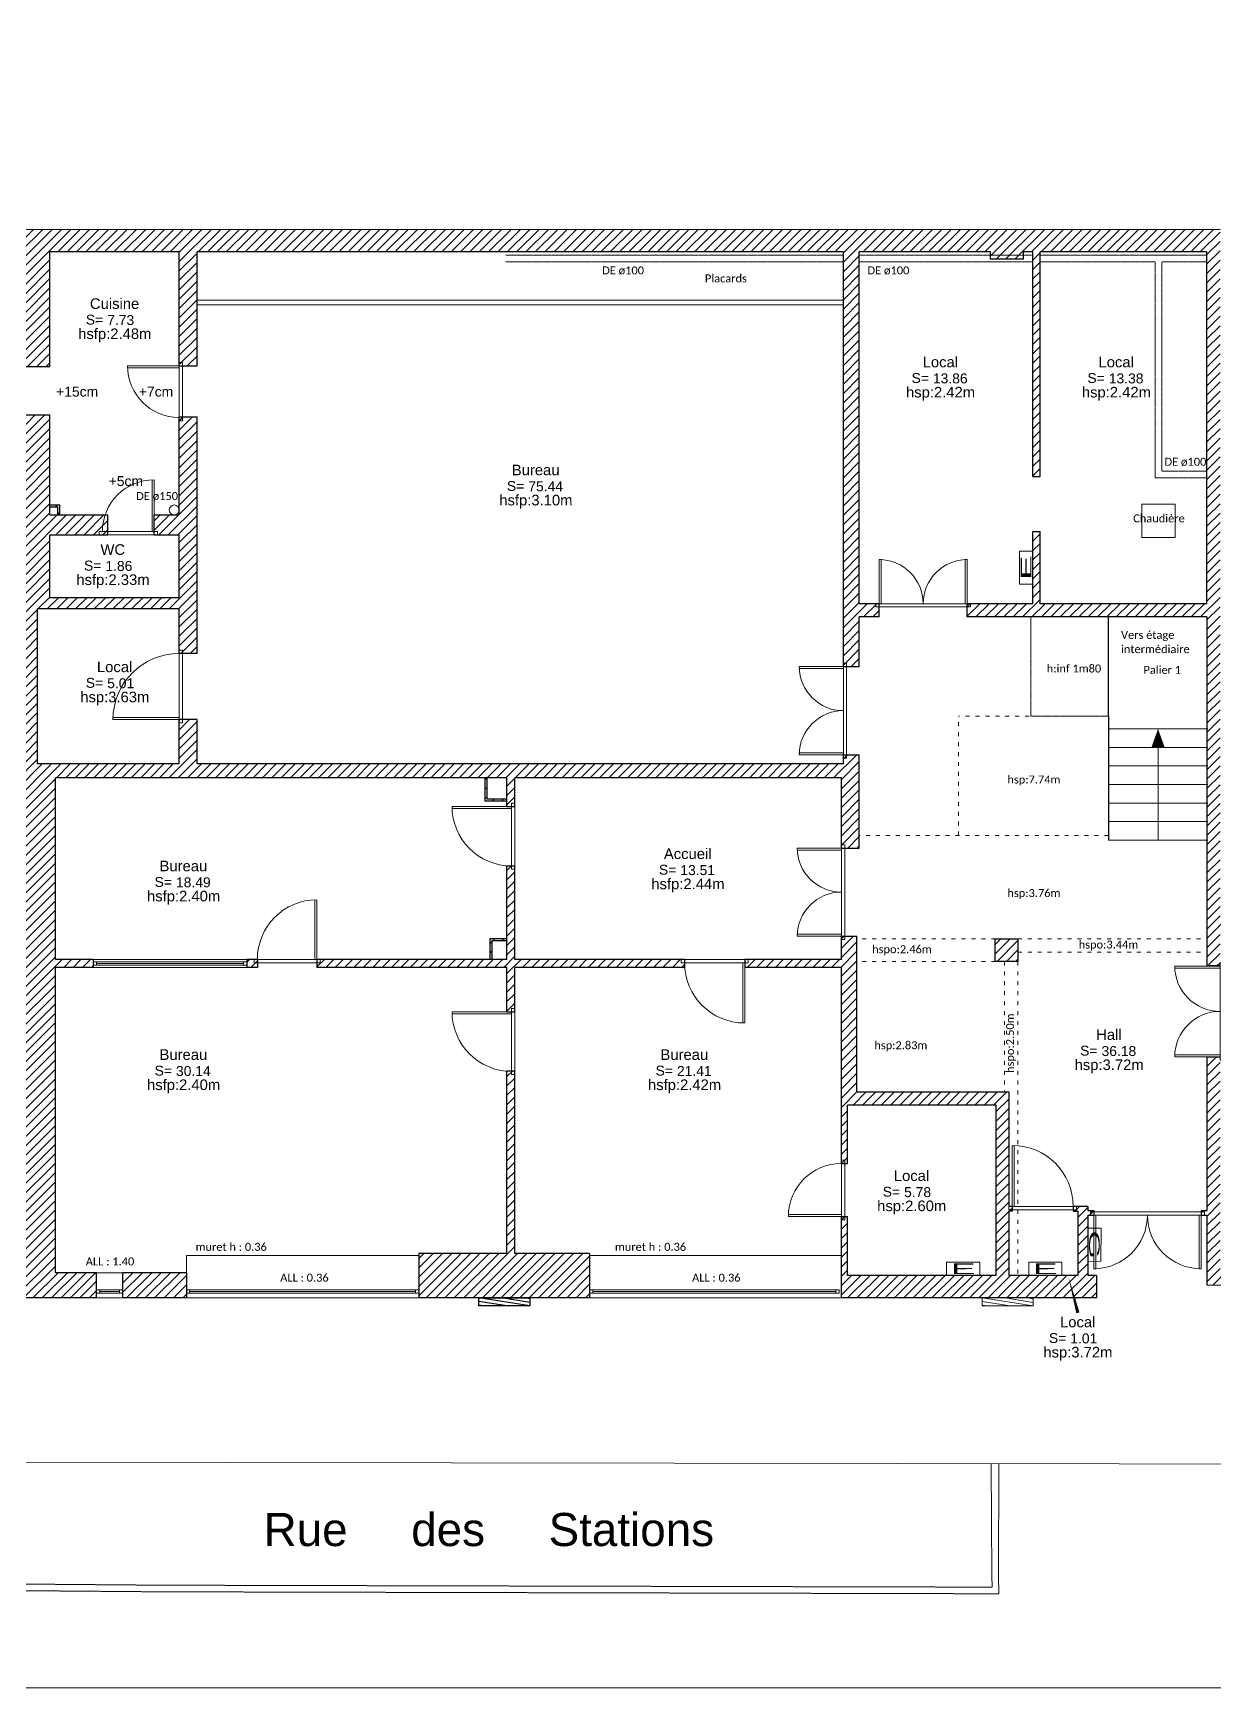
# Model space of a CAD drawing. Header units: millimetres. Extents: x -14819 to 43195, y -10328 to 20814.
# Drawn here: x 1458 to 3241, y 6 to 2504 of the extents above; entities that cross this region are included whole.
import ezdxf
from ezdxf.enums import TextEntityAlignment as Align

# ---------------------------------------------------------------- set-up
doc = ezdxf.new("R2010")
doc.units = ezdxf.units.MM
for name, pattern in [('ACAD_ISO03W100', [30, 12, -18]), ('Chemin', [0.5, 0.3, -0.2]), ('Cotation', [0.2, 0.1, -0.1]), ('Feeder', [3, 1, -0.5, 1, -0.5])]:
    doc.linetypes.add(name, pattern=pattern)
doc.layers.add('10 - Hachures', color=7, linetype='Continuous', lineweight=18, true_color=0x646464)
for name, color, linetype, lineweight in [('_cadre100', 7, 'Continuous', 15), ('_Texte', 7, 'Continuous', 15), ('BO_bordure', 7, 'Continuous', 13), ('Escalier', 8, 'Continuous', 18), ('Etiq_Affectation', 7, 'Continuous', 0), ('Etiq_Num_appart', 7, 'Continuous', 0), ('Etiq_Surface', 7, 'Continuous', 0), ('Etiq_Typologie', 7, 'Continuous', 0), ('Etiquette', 7, 'Continuous', 13), ('hauteur inf1.8m', 11, 'Continuous', 0), ('MA_assainissement', 30, 'Continuous', 13), ('ME_electricite', 1, 'Continuous', 13), ('Menuiserie', 250, 'Continuous', 9), ('Menuiserie_cps', 7, 'Continuous', 15), ('MG_gaz', 40, 'Continuous', 13), ('MR_topo', 7, 'Continuous', 5), ('MSH_signalisation-horizontale', 7, 'Continuous', 9), ('Mur_coupe', 7, 'Continuous', 25), ('Mur_projeté', 8, 'ACAD_ISO03W100', 18), ('Mur_vu', 8, 'Continuous', 18), ('MV_voirie', 7, 'Continuous', 13)]:
    doc.layers.add(name, color=color, linetype=linetype, lineweight=lineweight)
for name, color, linetype, lineweight, plot in [('_mur_fantome', 2, 'Continuous', 0, False), ('Etiq_Adresse', 7, 'Continuous', 0, False), ('Etiq_Mesure_ou_non', 7, 'Continuous', 0, False), ('Menuiserie_seuil', 8, 'Continuous', 9, False)]:
    doc.layers.add(name, color=color, linetype=linetype, lineweight=lineweight, plot=plot)
doc.styles.add('Arial 1.0', font='arial.ttf', dxfattribs={"width": 0.99, "height": 0.2})
doc.styles.add('Legend', font='calibri.ttf')
doc.styles.add('NUV', font='arial.ttf')
doc.styles.get("Standard").update_dxf_attribs({"font": 'arial.ttf'})
doc.styles.add('Stylbloc-bdu', font='sanss___.ttf')
pattern_1 = [(45, (-30368.971, -7925.721), (-7.0710678, 7.0710678), [])]

# ---------------------------------------------------------------- blocks, each defined once
blk = doc.blocks.new('Hv8')
for p, q in [((-0.5, 0.398), (-0.398, 0.5)), ((-0.5, -0.051), (0.051, 0.5)), ((-0.5, -0.5), (0.5, 0.5)), ((-0.051, -0.5), (0.5, 0.051)), ((0.398, -0.5), (0.5, -0.398))]:
    blk.add_line(p, q)
blk.add_lwpolyline([(-0.5, -0.5), (0.5, -0.5), (0.5, 0.5), (-0.5, 0.5)], close=True)
blk = doc.blocks.new('Hg4')
blk.add_lwpolyline([(-0.5, -0.5), (0.5, -0.5), (0.5, 0.5), (-0.5, 0.5)], close=True)
at = {"style": 'Stylbloc-bdu'}
blk.add_text('G', height=0.8, dxfattribs=at).set_placement((0, 0), align=Align.MIDDLE_CENTER)
blk = doc.blocks.new('He4')
blk.add_lwpolyline([(-0.5, -0.5), (0.5, -0.5), (0.5, 0.5), (-0.5, 0.5)], close=True)
at = {"style": 'Stylbloc-bdu'}
blk.add_text('E', height=0.8, dxfattribs=at).set_placement((0, 0), align=Align.MIDDLE_CENTER)
blk = doc.blocks.new('Porte_Double_162')
at = {"layer": 'Menuiserie_cps', "color": 1, "lineweight": 9}
for points in [[(0, 0), (0, 0.81), (0.03, 0.81), (0.03, 0)], [(1.62, 0), (1.62, 0.81), (1.59, 0.81), (1.59, 0)]]:
    blk.add_lwpolyline(points, close=True, dxfattribs=at)
at = {"layer": 'Menuiserie_cps', "lineweight": 9}
for centre, start, end in [((0, 0), 0, 90), ((1.62, 0), 90, 180)]:
    blk.add_arc(centre, 0.81, start, end, dxfattribs=at)
at = {"layer": 'Menuiserie_seuil'}
blk.add_lwpolyline([(-0.05, 0), (1.67, 0), (1.67, -0.05), (-0.05, -0.05)], close=True, dxfattribs=at)
blk = doc.blocks.new('Porte_Double_137')
at = {"layer": 'Menuiserie_cps', "color": 1, "lineweight": 9}
for points in [[(0, 0), (0, 0.685), (0.03, 0.685), (0.03, 0)], [(1.37, 0), (1.37, 0.685), (1.34, 0.685), (1.34, 0)]]:
    blk.add_lwpolyline(points, close=True, dxfattribs=at)
at = {"layer": 'Menuiserie_cps', "lineweight": 9}
for centre, start, end in [((0, 0), 0, 90), ((1.37, 0), 90, 180)]:
    blk.add_arc(centre, 0.685, start, end, dxfattribs=at)
at = {"layer": 'Menuiserie_seuil'}
blk.add_lwpolyline([(-0.05, 0), (1.42, 0), (1.42, -0.05), (-0.05, -0.05)], close=True, dxfattribs=at)
blk = doc.blocks.new('Fenetre_351')
blk.add_lwpolyline([(0.05, 0.05), (0.05, 0), (0, 0), (0, 0.05), (3.51, 0.05), (3.51, 0), (3.46, 0), (3.46, 0.05), (3.46, 0.025), (0.05, 0.025), (0.05, 0), (3.46, 0)])
blk = doc.blocks.new('Fenetre_377')
blk.add_lwpolyline([(0.05, 0.05), (0.05, 0), (0, 0), (0, 0.05), (3.77, 0.05), (3.77, 0), (3.72, 0), (3.72, 0.05), (3.72, 0.025), (0.05, 0.025), (0.05, 0), (3.72, 0)])
blk = doc.blocks.new('Porte_Simple_Droite_80')
at = {"layer": 'Menuiserie_cps', "color": 1, "lineweight": 9}
for points in [[(0, 0), (0, 0.8)], [(0.03, 0.8), (0.03, 0), (0, 0)]]:
    blk.add_lwpolyline(points, dxfattribs=at)
at = {"layer": 'Menuiserie_cps', "lineweight": 9}
blk.add_arc((0, 0), 0.8, 0, 90, dxfattribs=at)
at = {"layer": 'Menuiserie_seuil'}
blk.add_lwpolyline([(-0.05, 0), (0.85, 0), (0.85, -0.05), (-0.05, -0.05)], close=True, dxfattribs=at)
blk = doc.blocks.new('Porte_Simple_Droite_92')
at = {"layer": 'Menuiserie_cps', "color": 1, "lineweight": 9}
for points in [[(0, 0), (0, 0.92)], [(0.03, 0.92), (0.03, 0), (0, 0)]]:
    blk.add_lwpolyline(points, dxfattribs=at)
at = {"layer": 'Menuiserie_cps', "lineweight": 9}
blk.add_arc((0, 0), 0.92, 0, 90, dxfattribs=at)
at = {"layer": 'Menuiserie_seuil'}
blk.add_lwpolyline([(-0.05, 0), (0.97, 0), (0.97, -0.05), (-0.05, -0.05)], close=True, dxfattribs=at)
blk = doc.blocks.new('Fenetre_232')
blk.add_lwpolyline([(0.05, 0.05), (0.05, 0), (0, 0), (0, 0.05), (2.32, 0.05), (2.32, 0), (2.27, 0), (2.27, 0.05), (2.27, 0.025), (0.05, 0.025), (0.05, 0), (2.27, 0)])
blk = doc.blocks.new('Porte_Simple_Droite_90')
at = {"layer": 'Menuiserie_cps', "color": 1, "lineweight": 9}
for points in [[(0, 0), (0, 0.9)], [(0.03, 0.9), (0.03, 0), (0, 0)]]:
    blk.add_lwpolyline(points, dxfattribs=at)
at = {"layer": 'Menuiserie_cps', "lineweight": 9}
blk.add_arc((0, 0), 0.9, 0, 90, dxfattribs=at)
at = {"layer": 'Menuiserie_seuil'}
blk.add_lwpolyline([(-0.05, 0), (0.95, 0), (0.95, -0.05), (-0.05, -0.05)], close=True, dxfattribs=at)
blk = doc.blocks.new('Porte_Simple_Droite_91')
at = {"layer": 'Menuiserie_cps', "color": 1, "lineweight": 9}
for points in [[(0, 0), (0, 0.91)], [(0.03, 0.91), (0.03, 0), (0, 0)]]:
    blk.add_lwpolyline(points, dxfattribs=at)
at = {"layer": 'Menuiserie_cps', "lineweight": 9}
blk.add_arc((0, 0), 0.91, 0, 90, dxfattribs=at)
at = {"layer": 'Menuiserie_seuil'}
blk.add_lwpolyline([(-0.05, 0), (0.96, 0), (0.96, -0.05), (-0.05, -0.05)], close=True, dxfattribs=at)
blk = doc.blocks.new('Fenetre_40')
blk.add_lwpolyline([(0.05, 0.05), (0.05, 0), (0, 0), (0, 0.05), (0.4, 0.05), (0.4, 0), (0.35, 0), (0.35, 0.05), (0.35, 0.025), (0.05, 0.025), (0.05, 0), (0.35, 0)])
blk = doc.blocks.new('Etiquette_Copro')
at = {"layer": 'Etiq_Adresse'}
blk.add_attdef('ADRESSE', text='', height=0.16, rotation=0.0292, dxfattribs=at).set_placement((0.047, -0.725), align=Align.CENTER)
at = {"layer": 'Etiq_Affectation'}
blk.add_attdef('AFFECTATION', text='', height=0.16, rotation=0.0292, dxfattribs=at).set_placement((0.044, -0.07), align=Align.CENTER)
at = {"layer": 'Etiq_Mesure_ou_non'}
blk.add_attdef('MESURE', text='', height=0.16, rotation=0.0292, dxfattribs=at).set_placement((0.043, 0.616), align=Align.CENTER)
at = {"layer": 'Etiq_Num_appart'}
blk.add_attdef('NUMERO_APPARTEMENT', text='', height=0.16, rotation=0.0292, dxfattribs=at).set_placement((0.047, -0.525), align=Align.CENTER)
at = {"layer": 'Etiq_Surface'}
blk.add_text('S=', height=0.15, rotation=0.0292, dxfattribs=at).set_placement((-0.391, -0.307))
blk.add_attdef('SURFACE', text='', height=0.15, rotation=0.0292, dxfattribs=at).set_placement((-0.068, -0.358), align=Align.BOTTOM_LEFT)
at = {"layer": 'Etiq_Typologie'}
blk.add_attdef('TYPOLOGIE', text='', height=0.16, rotation=0.0292, dxfattribs=at).set_placement((0.047, -0.925), align=Align.CENTER)
blk = doc.blocks.new('Porte_Simple_Droite_78')
at = {"layer": 'Menuiserie_cps', "color": 1, "lineweight": 9}
for points in [[(0, 0), (0, 0.78)], [(0.03, 0.78), (0.03, 0), (0, 0)]]:
    blk.add_lwpolyline(points, dxfattribs=at)
at = {"layer": 'Menuiserie_cps', "lineweight": 9}
blk.add_arc((0, 0), 0.78, 0, 90, dxfattribs=at)
at = {"layer": 'Menuiserie_seuil'}
blk.add_lwpolyline([(-0.05, 0), (0.83, 0), (0.83, -0.05), (-0.05, -0.05)], close=True, dxfattribs=at)
blk = doc.blocks.new('Porte_Simple_Droite_100')
at = {"layer": 'Menuiserie_cps', "color": 1, "lineweight": 9}
for points in [[(0, 0), (0, 1)], [(0.03, 1), (0.03, 0), (0, 0)]]:
    blk.add_lwpolyline(points, dxfattribs=at)
at = {"layer": 'Menuiserie_cps', "lineweight": 9}
blk.add_arc((0, 0), 1, 0, 90, dxfattribs=at)
at = {"layer": 'Menuiserie_seuil'}
blk.add_lwpolyline([(-0.05, 0), (1.05, 0), (1.05, -0.05), (-0.05, -0.05)], close=True, dxfattribs=at)
blk = doc.blocks.new('Porte_Double_133')
at = {"layer": 'Menuiserie_cps', "color": 1, "lineweight": 9}
for points in [[(0, 0), (0, 0.665), (0.03, 0.665), (0.03, 0)], [(1.33, 0), (1.33, 0.665), (1.3, 0.665), (1.3, 0)]]:
    blk.add_lwpolyline(points, close=True, dxfattribs=at)
at = {"layer": 'Menuiserie_cps', "lineweight": 9}
for centre, start, end in [((0, 0), 0, 90), ((1.33, 0), 90, 180)]:
    blk.add_arc(centre, 0.665, start, end, dxfattribs=at)
at = {"layer": 'Menuiserie_seuil'}
blk.add_lwpolyline([(-0.05, 0), (1.38, 0), (1.38, -0.05), (-0.05, -0.05)], close=True, dxfattribs=at)

msp = doc.modelspace()

# ---------------------------------------------------------------- hatches: boundary and pattern name
at = {"layer": '10 - Hachures'}
h = msp.add_hatch(dxfattribs=at)
h.set_pattern_fill('_USER', color=256, scale=10, angle=45, pattern_type=0)
h.set_pattern_definition(pattern_1)
h.paths.add_polyline_path([(1483.09, 2173.52), (1678.44, 2173.52), (1678.44, 2001.52), (1705.44, 2001.52), (1705.44, 2173.52), (2681.44, 2173.52), (2681.44, 1547.52), (2705.44, 1547.52), (2705.44, 1622.52), (2735.46, 1622.52), (2735.46, 1642.52), (2705.44, 1642.52), (2705.44, 2173.52), (2903.46, 2173.52), (2903.46, 2162.52), (2953.46, 2162.52), (2953.46, 2173.52), (2967.44, 2173.52), (2967.44, 1834.52), (2978.44, 1834.52), (2978.44, 2173.52), (3230.44, 2173.52), (3230.44, 1642.52), (2978.44, 1642.52), (2978.44, 1751.52), (2967.44, 1751.52), (2967.44, 1642.52), (2868.46, 1642.52), (2868.46, 1622.52), (3230.44, 1622.52), (3230.44, 1095.63), (3250.44, 1095.58), (3250.44, 1149.58), (3556.46, 1149.58), (3556.46, 714.58), (3667.46, 714.58), (3667.46, 628.48), (3543.96, 628.48), (3543.96, 594.66), (4129.83, 595.21), (4129.83, 628.48), (3687.46, 628.48), (3687.46, 734.58), (3576.46, 734.58), (3576.46, 1169.58), (3250.44, 1169.6), (3250.44, 2173.52), (3250.44, 2207.52), (580.31, 2207.52), (574.3, 2343.59), (570.47, 2458.98), (536.46, 2458.98), (540.32, 2342.28), (556.52, 1975.52), (590.48, 1977.02), (581.81, 2173.52), (739.44, 2173.52), (739.44, 2061.52), (949.44, 2061.52), (949.44, 2009.52), (1157.44, 2009.52), (1157.44, 2019.52), (952.44, 2019.52), (952.44, 2064.52), (747.44, 2064.52), (747.44, 2173.52), (949.44, 2173.52), (949.44, 2143.52), (952.44, 2143.52), (952.44, 2173.52), (1446.09, 2173.52), (1446.09, 2019.52), (1230.44, 2019.52), (1230.44, 2009.52), (1289.44, 2009.52), (1289.44, 1920.52), (1296.44, 1920.52), (1296.44, 2009.52), (1446.09, 2009.52), (1446.09, 2000.52), (1483.09, 2000.52)])
h = msp.add_hatch(dxfattribs=at)
h.set_pattern_fill('_USER', color=256, scale=10, angle=45, pattern_type=0)
h.set_pattern_definition(pattern_1)
h.paths.add_polyline_path([(1491.44, 1379.52), (2173.44, 1379.52), (2173.44, 1336.52), (2185.44, 1336.52), (2185.44, 1379.52), (2678.44, 1379.52), (2678.44, 1273.62), (2705.44, 1273.62), (2705.44, 1414.52), (2681.44, 1414.52), (2681.44, 1400.52), (1705.44, 1400.52), (1705.44, 1467.52), (1678.44, 1467.52), (1678.44, 1400.52), (1464.44, 1400.52), (1464.44, 1634.52), (1678.44, 1634.52), (1678.44, 1567.52), (1705.44, 1567.52), (1705.44, 1924.52), (1678.44, 1924.52), (1678.44, 1776.52), (1640.44, 1776.52), (1640.44, 1746.52), (1678.44, 1746.52), (1678.44, 1651.52), (1483.09, 1651.52), (1483.09, 1746.52), (1570.44, 1746.52), (1570.44, 1776.52), (1483.09, 1776.52), (1483.09, 1927.52), (1446.09, 1927.52), (1446.09, 1760.52), (1410.09, 1760.52), (1410.09, 1753.52), (1446.09, 1753.52), (1446.09, 1396.52), (1415.09, 1396.52), (1415.09, 1386.52), (1433.09, 1386.52), (1433.09, 643.52), (1318.09, 643.52), (1318.09, 594.52), (1360.99, 594.52), (1487.77, 594.52), (1553.44, 594.52), (1553.44, 632.52), (1491.44, 632.52), (1491.44, 1093.52), (1548.46, 1093.52), (1548.46, 1105.52), (1491.44, 1105.52)])
h = msp.add_hatch(dxfattribs=at)
h.set_pattern_fill('_USER', color=256, scale=10, angle=45, pattern_type=0)
h.set_pattern_definition(pattern_1)
h.paths.add_polyline_path([(1498.09, 1791.52), (1483.09, 1791.52), (1483.09, 1788.52), (1495.09, 1788.52), (1495.09, 1776.52), (1498.09, 1776.52)], flags=17)
h = msp.add_hatch(dxfattribs=at)
h.set_pattern_fill('_USER', color=256, scale=10, angle=45, pattern_type=0)
h.set_pattern_definition(pattern_1)
h.paths.add_polyline_path([(2173.44, 1347.52), (2143.46, 1347.52), (2143.46, 1379.52), (2140.46, 1379.52), (2140.46, 1344.52), (2173.44, 1344.52)])
h = msp.add_hatch(dxfattribs=at)
h.set_pattern_fill('_USER', color=256, scale=10, angle=45, pattern_type=0)
h.set_pattern_definition(pattern_1)
h.paths.add_polyline_path([(2185.44, 1246.52), (2173.44, 1246.52), (2173.44, 1105.52), (1886.46, 1105.52), (1886.46, 1093.52), (2173.44, 1093.52), (2173.44, 1026.52), (2185.44, 1026.52), (2185.44, 1093.52), (2441.46, 1093.52), (2441.46, 1105.52), (2185.44, 1105.52)])
h = msp.add_hatch(dxfattribs=at)
h.set_pattern_fill('_USER', color=256, scale=10, angle=45, pattern_type=0)
h.set_pattern_definition(pattern_1)
h.paths.add_polyline_path([(2173.44, 1136.52), (2147.46, 1136.52), (2147.46, 1105.52), (2150.46, 1105.52), (2150.46, 1133.52), (2173.44, 1133.52)], flags=17)
h = msp.add_hatch(dxfattribs=at)
h.set_pattern_fill('_USER', color=256, scale=10, angle=45, pattern_type=0)
h.set_pattern_definition(pattern_1)
h.paths.add_polyline_path([(2701.95, 1140.62), (2678.44, 1140.62), (2678.44, 1105.52), (2532.46, 1105.52), (2532.46, 1093.52), (2678.44, 1093.52), (2678.44, 797.52), (2687.46, 797.52), (2687.46, 885.52), (2912.46, 885.52), (2912.46, 628.52), (2687.46, 628.52), (2687.46, 717.52), (2678.44, 717.52), (2678.44, 594.52), (3063.8, 594.52), (3063.8, 628.52), (3050.47, 628.52), (3050.64, 719.48), (3059.65, 719.48), (3059.65, 726.48), (3050.65, 726.48), (3050.67, 732.48), (3028.67, 732.51), (3028.67, 725.51), (3035.67, 725.51), (3035.67, 628.52), (2931.47, 628.52), (2931.47, 725.62), (2936.58, 725.62), (2936.59, 732.62), (2931.47, 732.62), (2931.47, 905.62), (2701.95, 905.62)])
h = msp.add_hatch(dxfattribs=at)
h.set_pattern_fill('_USER', color=256, scale=10, angle=45, pattern_type=0)
h.set_pattern_definition([(45, (-30368.971, -7926.25), (-7.0710678, 7.0710678), [])])
h.paths.add_polyline_path([(2944.95, 1136.49), (2910.95, 1136.49), (2910.95, 1102.49), (2944.95, 1102.49)])
h = msp.add_hatch(dxfattribs=at)
h.set_pattern_fill('_USER', color=256, scale=10, angle=45, pattern_type=0)
h.set_pattern_definition(pattern_1)
h.paths.add_polyline_path([(1796.46, 1105.52), (1780.46, 1105.52), (1780.46, 1093.52), (1796.46, 1093.52)])
h = msp.add_hatch(dxfattribs=at)
h.set_pattern_fill('_USER', color=256, scale=10, angle=45, pattern_type=0)
h.set_pattern_definition([(45, (-30373.971, -7925.721), (-7.0710678, 7.0710678), [])])
h.paths.add_polyline_path([(3250.44, 958.52), (3230.66, 958.56), (3230.44, 726.52), (3221.65, 726.52), (3221.65, 719.52), (3230.64, 719.51), (3230.44, 613.58), (3285.63, 613.46), (3285.63, 628.48), (3250.44, 628.48)])
h = msp.add_hatch(dxfattribs=at)
h.set_pattern_fill('_USER', color=256, scale=10, angle=45, pattern_type=0)
h.set_pattern_definition(pattern_1)
h.paths.add_polyline_path([(2298.27, 661.52), (2185.44, 661.52), (2185.44, 937.52), (2173.44, 937.52), (2173.44, 661.52), (2040.28, 661.52), (2040.28, 594.52), (2298.27, 594.52)])
h = msp.add_hatch(dxfattribs=at)
h.set_pattern_fill('_USER', color=256, scale=10, angle=45, pattern_type=0)
h.set_pattern_definition(pattern_1)
h.paths.add_polyline_path([(1689.23, 632.52), (1593.44, 632.52), (1593.44, 594.52), (1689.23, 594.52)])

# ---------------------------------------------------------------- linework, layer by layer
at = {"layer": '_cadre100', "flags": 128}
msp.add_lwpolyline([(71.5, 5.76), (4271.5, 5.76), (4271.5, 2975.76), (71.5, 2975.76)], close=True, dxfattribs=at)
at = {"layer": '_mur_fantome', "flags": 128}
msp.add_lwpolyline([(3250.44, 2207.52), (580.31, 2207.52)], dxfattribs=at)
at = {"layer": '_Texte', "flags": 128}
for points in [[(1483.09, 1962.41, 0, 0, 0), (1453.09, 1962.41, 20, 0, 0), (1420.24, 1962.41, 0, 0, 0)], [(1678.44, 1962.41, 0, 0, 0), (1708.44, 1962.41, 20, 0, 0), (1741.29, 1962.41, 0, 0, 0)], [(1605.44, 1809.36, 0, 0, 0), (1605.44, 1779.36, 20, 0, 0), (1605.44, 1746.52, 0, 0, 0)]]:
    msp.add_lwpolyline(points, format="xyseb", dxfattribs=at)
at = {"layer": '_Texte', "ltscale": 0.1, "flags": 128}
msp.add_lwpolyline([(3149.41, 1560.01, 0, 0, 0), (3099.12, 1560.01, 20, 0, 0), (3081.68, 1560.01, 0, 0, 0)], format="xyseb", dxfattribs=at)
at = {"layer": '_Texte', "elevation": -195, "flags": 128}
msp.add_lwpolyline([(3250.44, 1062.68, 0, 0, 0), (3225.44, 1062.68, 20, 0, 0), (3192.6, 1062.68, 0, 0, 0)], format="xyseb", dxfattribs=at)
at = {"layer": 'BO_bordure', "flags": 128}
msp.add_lwpolyline([(4129.83, 342.64), (4106.48, 342.7), (744.8, 347.75, -0.0402847), (613.58, 358.54, -0.1099776), (568.36, 376.69, -0.0569679), (493.58, 441.55, -0.0662323), (444.74, 511.41, -0.0707264), (427.37, 561.03, -0.0539936), (421.35, 629.49)], format="xyb", dxfattribs=at)
at = {"layer": 'Escalier', "elevation": -195, "flags": 128}
for points in [[(3081.68, 1453.49), (3231.68, 1453.52)], [(3081.68, 1425.49), (3231.68, 1425.52)], [(3156.71, 1285.5), (3156.68, 1425.5)], [(3081.69, 1397.49), (3231.69, 1397.52)], [(3081.7, 1369.49), (3231.7, 1369.52)], [(3081.7, 1341.49), (3231.7, 1341.52)], [(3081.71, 1313.49), (3231.71, 1313.52)], [(3081.71, 1285.49), (3231.71, 1285.52)]]:
    msp.add_lwpolyline(points, dxfattribs=at)
msp.add_lwpolyline([(3156.68, 1425.5, 20, 0, 0), (3156.68, 1453.5, 0, 0, 0)], format="xyseb", dxfattribs=at)
at = {"layer": 'Etiquette', "flags": 128}
msp.add_lwpolyline([(3035.68, 571.92, 5, 0, 0), (3020.82, 628.52, 0, 0, 0)], format="xyseb", dxfattribs=at)
at = {"layer": 'hauteur inf1.8m', "linetype": 'Cotation', "elevation": -195, "flags": 128}
msp.add_lwpolyline([(2964.44, 1622.52), (2964.44, 1472.52)], dxfattribs=at)
at = {"layer": 'hauteur inf1.8m', "linetype": 'Cotation', "flags": 128}
msp.add_lwpolyline([(2964.44, 1472.52), (3082.06, 1472.52)], dxfattribs=at)
at = {"layer": 'MA_assainissement', "linetype": 'Cotation'}
for p, q in [((2681.44, 2168.52), (2171.44, 2168.52)), ((2681.44, 2158.53, -6.01), (2171.44, 2158.55, -16.73)), ((2967.44, 2168.52), (2705.44, 2168.52)), ((2967.44, 2158.52), (2705.44, 2158.53, -5.51)), ((3230.44, 2168.52), (2978.44, 2168.52)), ((3152.35, 2158.52), (2978.44, 2158.52)), ((3230.44, 2158.52), (3162.35, 2158.52))]:
    msp.add_line(p, q, dxfattribs=at)
at = {"layer": 'MA_assainissement', "linetype": 'Cotation', "flags": 128}
for points in [[(3230.44, 1832.52), (3152.35, 1832.52), (3152.35, 2158.52)], [(3230.44, 1842.52), (3162.35, 1842.52), (3162.35, 2158.52)]]:
    msp.add_lwpolyline(points, dxfattribs=at)
at = {"layer": 'MA_assainissement'}
msp.add_circle((1670.94, 1784.02, -195), 7.5, dxfattribs=at)
at = {"layer": 'Menuiserie'}
for p, q in [((2681.44, 2100.52), (1705.44, 2100.52)), ((2681.44, 2093.52), (1705.44, 2093.52))]:
    msp.add_line(p, q, dxfattribs=at)
at = {"layer": 'MSH_signalisation-horizontale', "flags": 128}
for points in [[(2905.96, 157.88), (2905.83, 175.27), (2904.71, 344.51)], [(2916.04, 147.86), (2915.83, 175.35), (2916.08, 344.49)], [(2906.04, 147.78), (2906.04, 147.88)]]:
    msp.add_lwpolyline(points, dxfattribs=at)
at = {"layer": 'MSH_signalisation-horizontale', "linetype": 'Feeder', "flags": 128}
for points in [[(2916.04, 147.86), (1645.07, 150.84), (1417.07, 152.71)], [(2905.96, 157.88), (1645.12, 160.84), (1417.15, 162.71)], [(2916.06, 157.86), (2915.96, 157.86)]]:
    msp.add_lwpolyline(points, dxfattribs=at)
at = {"layer": 'Mur_coupe', "flags": 128}
for points in [[(1483.09, 2000.52), (1483.09, 2173.52)], [(1678.44, 2173.52), (1483.09, 2173.52)], [(1678.44, 2001.52), (1678.44, 2173.52)], [(2681.44, 2173.52), (1705.44, 2173.52)], [(1705.44, 2001.52), (1705.44, 2173.52)], [(2681.44, 1547.52), (2681.44, 2173.52)], [(2903.46, 2173.52), (2705.44, 2173.52)], [(2705.44, 1642.52), (2705.44, 2173.52)], [(2903.46, 2162.52), (2903.46, 2173.52)], [(2967.44, 2173.52), (2953.46, 2173.52)], [(2953.46, 2162.52), (2953.46, 2173.52)], [(2967.44, 1834.52), (2967.44, 2173.52)], [(3230.44, 2173.52), (2978.44, 2173.52)], [(2978.44, 1834.52), (2978.44, 2173.52)], [(3230.44, 1642.52), (3230.44, 2173.52)], [(2953.46, 2162.52), (2903.46, 2162.52)], [(1678.44, 2001.52), (1705.44, 2001.52)], [(1483.09, 1776.52), (1483.09, 1927.52)], [(1678.44, 1924.52), (1705.44, 1924.52)], [(1678.44, 1776.52), (1678.44, 1924.52)], [(1705.44, 1567.52), (1705.44, 1924.52)], [(2967.44, 1834.52), (2978.44, 1834.52)], [(1495.09, 1776.52), (1495.09, 1788.52)], [(1498.09, 1776.52), (1498.09, 1791.52)], [(1570.44, 1746.52), (1570.44, 1776.52)], [(1640.44, 1746.52), (1640.44, 1776.52)], [(2967.44, 1751.52), (2978.44, 1751.52)], [(2967.44, 1642.52), (2967.44, 1751.52)], [(2978.44, 1642.52), (2978.44, 1751.52)], [(1483.09, 1651.52), (1483.09, 1746.52)], [(1678.44, 1651.52), (1678.44, 1746.52)], [(1678.44, 1651.52), (1483.09, 1651.52)], [(1678.44, 1634.52), (1464.44, 1634.52)], [(1464.44, 1400.52), (1464.44, 1634.52)], [(1678.44, 1567.52), (1678.44, 1634.52)], [(2735.46, 1642.52), (2705.44, 1642.52)], [(2735.46, 1622.52), (2735.46, 1642.52)], [(2967.44, 1642.52), (2868.46, 1642.52)], [(2868.46, 1622.52), (2868.46, 1642.52)], [(3230.44, 1642.52), (2978.44, 1642.52)], [(2735.46, 1622.52), (2705.44, 1622.52)], [(2705.44, 1547.52), (2705.44, 1622.52)], [(3230.44, 1622.52), (2868.46, 1622.52)], [(1705.44, 1567.52), (1678.44, 1567.52)], [(2681.44, 1547.52), (2705.44, 1547.52)], [(1705.44, 1467.52), (1678.44, 1467.52)], [(1678.44, 1400.52), (1678.44, 1467.52)], [(1705.44, 1400.52), (1705.44, 1467.52)], [(1678.44, 1400.52), (1464.44, 1400.52)], [(2681.44, 1400.52), (1705.44, 1400.52)], [(2681.44, 1414.52), (2705.44, 1414.52)], [(2681.44, 1400.52), (2681.44, 1414.52)], [(2705.44, 1273.62), (2705.44, 1414.52)], [(2173.44, 1379.52), (1491.44, 1379.52)], [(1491.44, 1105.52), (1491.44, 1379.52)], [(2140.46, 1344.52), (2140.46, 1379.52)], [(2143.46, 1347.52), (2143.46, 1379.52)], [(2173.44, 1336.52), (2173.44, 1379.52)], [(2678.44, 1379.52), (2185.44, 1379.52)], [(2185.44, 1336.52), (2185.44, 1379.52)], [(2678.44, 1273.62), (2678.44, 1379.52)], [(2173.44, 1344.52), (2140.46, 1344.52)], [(2173.44, 1347.52), (2143.46, 1347.52)], [(2173.44, 1336.52), (2185.44, 1336.52)], [(2678.44, 1273.62), (2705.44, 1273.62)], [(2173.44, 1246.52), (2185.44, 1246.52)], [(2173.44, 1105.52), (2173.44, 1246.52)], [(2185.44, 1105.52), (2185.44, 1246.52)], [(2173.44, 1136.52), (2147.46, 1136.52)], [(2147.46, 1136.52), (2147.46, 1105.52)], [(2173.44, 1133.52), (2150.46, 1133.52)], [(2150.46, 1133.52), (2150.46, 1105.52)], [(2678.44, 1140.62), (2701.95, 1140.62)], [(2678.44, 1105.52), (2678.44, 1140.62)], [(2701.95, 905.62), (2701.95, 1140.62)], [(1548.46, 1105.52), (1491.44, 1105.52)], [(1548.46, 1105.52), (1548.46, 1093.52)], [(1796.46, 1105.52), (1780.46, 1105.52)], [(1780.46, 1105.52), (1780.46, 1093.52)], [(1796.46, 1105.52), (1796.46, 1093.52)], [(2173.44, 1105.52), (1886.46, 1105.52)], [(1886.46, 1105.52), (1886.46, 1093.52)], [(2441.46, 1105.52), (2185.44, 1105.52)], [(2441.46, 1105.52), (2441.46, 1093.52)], [(2678.44, 1105.52), (2532.46, 1105.52)], [(2532.46, 1105.52), (2532.46, 1093.52)], [(1548.46, 1093.52), (1491.44, 1093.52)], [(1491.44, 632.52), (1491.44, 1093.52)], [(1796.46, 1093.52), (1780.46, 1093.52)], [(2173.44, 1093.52), (1886.46, 1093.52)], [(2173.44, 1026.52), (2173.44, 1093.52)], [(2441.46, 1093.52), (2185.44, 1093.52)], [(2185.44, 1026.52), (2185.44, 1093.52)], [(2678.44, 1093.52), (2532.46, 1093.52)], [(2678.44, 797.52), (2678.44, 1093.52)], [(2173.44, 1026.52), (2185.44, 1026.52)], [(3230.44, 958.57), (3250.44, 958.52)], [(2173.44, 937.52), (2185.44, 937.52)], [(2173.44, 661.52), (2173.44, 937.52)], [(2185.44, 661.52), (2185.44, 937.52)], [(2912.46, 885.52), (2687.46, 885.52)], [(2687.46, 797.52), (2687.46, 885.52)], [(2912.46, 628.52), (2912.46, 885.52)], [(2678.44, 797.52), (2687.46, 797.52)], [(3028.67, 732.51), (3028.67, 725.51)], [(3028.67, 725.51), (3035.67, 725.51)], [(3035.67, 725.51), (3035.67, 628.52)], [(2678.44, 717.52), (2687.46, 717.52)], [(2678.44, 594.52), (2678.44, 717.52)], [(2687.46, 628.52), (2687.46, 717.52)], [(2173.44, 661.52), (2040.28, 661.52)], [(2298.27, 661.52), (2185.44, 661.52)], [(1553.44, 632.52), (1491.44, 632.52)], [(1553.44, 594.52), (1553.44, 632.52)], [(1689.23, 632.52), (1593.44, 632.52)], [(1593.44, 594.52), (1593.44, 632.52)], [(2912.46, 628.52), (2687.46, 628.52)], [(3035.67, 628.52), (2931.47, 628.52)], [(3063.8, 628.52), (3050.47, 628.52)], [(3285.63, 613.46), (3230.44, 613.58)], [(1553.44, 594.52), (1487.77, 594.52), (1360.99, 594.52), (1318.09, 594.52)], [(1689.23, 594.52), (1593.44, 594.52)], [(2298.27, 594.52), (2040.28, 594.52)], [(3063.8, 594.52), (2678.44, 594.52)]]:
    msp.add_lwpolyline(points, dxfattribs=at)
at = {"layer": 'Mur_coupe', "elevation": -195, "flags": 128}
for points in [[(1446.09, 2000.52), (1483.09, 2000.52)], [(1446.09, 1927.52), (1483.09, 1927.52)], [(1483.09, 1791.52), (1498.09, 1791.52)], [(1483.09, 1788.52), (1495.09, 1788.52)], [(1483.09, 1776.52), (1570.44, 1776.52)], [(1640.44, 1776.52), (1678.44, 1776.52)], [(1483.09, 1746.52), (1570.44, 1746.52)], [(1640.44, 1746.52), (1678.44, 1746.52)], [(3082.06, 1472.5), (3082.06, 1622.52)], [(3230.44, 1622.52), (3230.44, 1095.63)], [(3082.06, 1472.5), (3081.71, 1285.49)], [(3250.44, 1095.58), (3230.44, 1095.63)], [(3230.44, 958.57), (3230.44, 726.52)], [(2701.95, 905.62), (2931.47, 905.62)], [(2931.47, 905.62), (2931.47, 732.62)], [(2936.59, 732.62), (2931.47, 732.62)], [(2931.47, 725.62), (2931.47, 628.52)], [(2936.58, 725.62), (2931.47, 725.62)], [(2936.59, 732.62), (2936.58, 725.62)], [(3050.67, 732.48), (3028.67, 732.51)], [(3035.67, 725.51), (3028.67, 725.51)], [(3050.67, 732.48), (3050.65, 726.48)], [(3050.65, 726.48), (3059.65, 726.48)], [(3059.65, 726.5), (3059.65, 719.48)], [(3221.65, 726.53), (3221.65, 719.52)], [(3221.65, 726.52), (3230.65, 726.52)], [(3050.64, 719.48), (3050.47, 628.52)], [(3050.64, 719.48), (3059.65, 719.48)], [(3221.65, 719.52), (3230.44, 719.52)], [(3230.44, 719.52), (3230.44, 613.58)], [(2040.28, 661.52), (2040.28, 594.52)], [(2298.27, 661.52), (2298.27, 594.52)], [(1689.23, 632.52), (1689.23, 594.52)], [(3063.8, 628.52), (3063.8, 594.52)]]:
    msp.add_lwpolyline(points, dxfattribs=at)
at = {"layer": 'Mur_coupe', "flags": 128}
msp.add_lwpolyline([(2910.95, 1136.49), (2944.95, 1136.49), (2944.95, 1102.49), (2910.95, 1102.49)], close=True, dxfattribs=at)
at = {"layer": 'Mur_projeté', "ltscale": 0.5}
msp.add_line((2855.46, 1292.49, -195), (2855.46, 1472.53), dxfattribs=at)
at = {"layer": 'Mur_projeté', "ltscale": 0.5, "flags": 128}
for points in [[(3082.06, 1472.5), (2855.46, 1472.53)], [(2910.95, 1136.49), (2701.95, 1136.49)], [(2944.95, 1136.49), (3230.44, 1136.49)], [(2910.95, 1102.49), (2701.95, 1102.49)], [(2924.95, 1102.49), (2924.95, 905.62)], [(2944.91, 1116.49), (3230.44, 1116.49)], [(2944.95, 1102.49), (2944.95, 628.52)]]:
    msp.add_lwpolyline(points, dxfattribs=at)
at = {"layer": 'Mur_projeté', "ltscale": 0.5, "elevation": -195, "flags": 128}
msp.add_lwpolyline([(3081.71, 1292.49), (2705.44, 1292.49)], dxfattribs=at)
at = {"layer": 'Mur_vu'}
for p, q in [((3132.35, 1742.52), (3132.35, 1792.52)), ((3182.35, 1742.52), (3182.35, 1792.52))]:
    msp.add_line(p, q, dxfattribs=at)
at = {"layer": 'Mur_vu', "flags": 128}
for points in [[(3182.35, 1792.52), (3132.35, 1792.52)], [(3182.35, 1742.52), (3132.35, 1742.52)], [(1780.46, 1105.52), (1548.46, 1105.52)], [(1548.46, 1093.52), (1780.46, 1093.52)], [(2040.28, 658.52), (1689.23, 658.52)], [(1689.23, 658.52), (1689.23, 632.52)], [(2298.27, 658.52), (2678.44, 658.52)], [(1553.44, 632.52), (1593.44, 632.52)], [(1553.44, 594.52), (1593.44, 594.52)], [(2040.28, 594.52), (1689.23, 594.52)], [(2298.27, 594.52), (2678.44, 594.52)]]:
    msp.add_lwpolyline(points, dxfattribs=at)

# ---------------------------------------------------------------- block references
at = {"layer": 'Etiquette'}
ref = msp.add_blockref('Etiquette_Copro', (1576.53, 2094.53), dxfattribs=dict(at, xscale=100, yscale=100, zscale=100))
ref.add_attrib('AFFECTATION', 'Cuisine', dxfattribs={"layer": 'Etiq_Affectation', "height": 16, "rotation": 0.02922}).set_placement((1580.89, 2087.48), align=Align.CENTER)
ref.add_attrib('SURFACE', '7.73', dxfattribs={"layer": 'Etiq_Surface', "height": 15, "rotation": 0.02922}).set_placement((1569.7, 2058.73), align=Align.BOTTOM_LEFT)
ref.add_attrib('NUMERO_APPARTEMENT', 'hsfp:2.48m', dxfattribs={"layer": 'Etiq_Num_appart', "height": 16, "rotation": 0.02922}).set_placement((1581.19, 2042.01), align=Align.CENTER)
ref = msp.add_blockref('Etiquette_Copro', (2823.58, 2006.36), dxfattribs=dict(at, xscale=100, yscale=100, zscale=100))
ref.add_attrib('AFFECTATION', 'Local', dxfattribs={"layer": 'Etiq_Affectation', "height": 16, "rotation": 0.02922}).set_placement((2827.94, 1999.31), align=Align.CENTER)
ref.add_attrib('SURFACE', '13.86', dxfattribs={"layer": 'Etiq_Surface', "height": 15, "rotation": 0.02922}).set_placement((2816.75, 1970.56), align=Align.BOTTOM_LEFT)
ref.add_attrib('NUMERO_APPARTEMENT', 'hsp:2.42m', dxfattribs={"layer": 'Etiq_Num_appart', "height": 16, "rotation": 0.02922}).set_placement((2828.24, 1953.84), align=Align.CENTER)
ref = msp.add_blockref('Etiquette_Copro', (3089.15, 2006.36), dxfattribs=dict(at, xscale=100, yscale=100, zscale=100))
ref.add_attrib('AFFECTATION', 'Local', dxfattribs={"layer": 'Etiq_Affectation', "height": 16, "rotation": 0.02922}).set_placement((3093.51, 1999.31), align=Align.CENTER)
ref.add_attrib('SURFACE', '13.38', dxfattribs={"layer": 'Etiq_Surface', "height": 15, "rotation": 0.02922}).set_placement((3082.32, 1970.56), align=Align.BOTTOM_LEFT)
ref.add_attrib('NUMERO_APPARTEMENT', 'hsp:2.42m', dxfattribs={"layer": 'Etiq_Num_appart', "height": 16, "rotation": 0.02922}).set_placement((3093.81, 1953.84), align=Align.CENTER)
ref = msp.add_blockref('Etiquette_Copro', (2212.42, 1843.41), dxfattribs=dict(at, xscale=100, yscale=100, zscale=100))
ref.add_attrib('AFFECTATION', 'Bureau', dxfattribs={"layer": 'Etiq_Affectation', "height": 16, "rotation": 0.02922}).set_placement((2216.78, 1836.36), align=Align.CENTER)
ref.add_attrib('SURFACE', '75.44', dxfattribs={"layer": 'Etiq_Surface', "height": 15, "rotation": 0.02922}).set_placement((2205.59, 1807.61), align=Align.BOTTOM_LEFT)
ref.add_attrib('NUMERO_APPARTEMENT', 'hsfp:3.10m', dxfattribs={"layer": 'Etiq_Num_appart', "height": 16, "rotation": 0.02922}).set_placement((2217.08, 1790.89), align=Align.CENTER)
ref = msp.add_blockref('Etiquette_Copro', (1573.78, 1723.26), dxfattribs=dict(at, xscale=100, yscale=100, zscale=100))
ref.add_attrib('AFFECTATION', 'WC', dxfattribs={"layer": 'Etiq_Affectation', "height": 16, "rotation": 0.02922}).set_placement((1578.14, 1716.21), align=Align.CENTER)
ref.add_attrib('SURFACE', '1.86', dxfattribs={"layer": 'Etiq_Surface', "height": 15, "rotation": 0.02922}).set_placement((1566.94, 1687.47), align=Align.BOTTOM_LEFT)
ref.add_attrib('NUMERO_APPARTEMENT', 'hsfp:2.33m', dxfattribs={"layer": 'Etiq_Num_appart', "height": 16, "rotation": 0.02922}).set_placement((1578.44, 1670.74), align=Align.CENTER)
ref = msp.add_blockref('Etiquette_Copro', (1576.53, 1546.2), dxfattribs=dict(at, xscale=100, yscale=100, zscale=100))
ref.add_attrib('AFFECTATION', 'Local', dxfattribs={"layer": 'Etiq_Affectation', "height": 16, "rotation": 0.02922}).set_placement((1580.89, 1539.16), align=Align.CENTER)
ref.add_attrib('SURFACE', '5.01', dxfattribs={"layer": 'Etiq_Surface', "height": 15, "rotation": 0.02922}).set_placement((1569.7, 1510.41), align=Align.BOTTOM_LEFT)
ref.add_attrib('NUMERO_APPARTEMENT', 'hsp:3.63m', dxfattribs={"layer": 'Etiq_Num_appart', "height": 16, "rotation": 0.02922}).set_placement((1581.19, 1493.68), align=Align.CENTER)
ref = msp.add_blockref('Etiquette_Copro', (1680.39, 1245.61), dxfattribs=dict(at, xscale=100, yscale=100, zscale=100))
ref.add_attrib('AFFECTATION', 'Bureau', dxfattribs={"layer": 'Etiq_Affectation', "height": 16, "rotation": 0.02922}).set_placement((1684.76, 1238.56), align=Align.CENTER)
ref.add_attrib('SURFACE', '18.49', dxfattribs={"layer": 'Etiq_Surface', "height": 15, "rotation": 0.02922}).set_placement((1673.56, 1209.81), align=Align.BOTTOM_LEFT)
ref.add_attrib('NUMERO_APPARTEMENT', 'hsfp:2.40m', dxfattribs={"layer": 'Etiq_Num_appart', "height": 16, "rotation": 0.02922}).set_placement((1685.05, 1193.09), align=Align.CENTER)
ref = msp.add_blockref('Etiquette_Copro', (2442.08, 1264.07), dxfattribs=dict(at, xscale=100, yscale=100, zscale=100))
ref.add_attrib('AFFECTATION', 'Accueil', dxfattribs={"layer": 'Etiq_Affectation', "height": 16, "rotation": 0.02922}).set_placement((2446.44, 1257.03), align=Align.CENTER)
ref.add_attrib('SURFACE', '13.51', dxfattribs={"layer": 'Etiq_Surface', "height": 15, "rotation": 0.02922}).set_placement((2435.25, 1228.28), align=Align.BOTTOM_LEFT)
ref.add_attrib('NUMERO_APPARTEMENT', 'hsfp:2.44m', dxfattribs={"layer": 'Etiq_Num_appart', "height": 16, "rotation": 0.02922}).set_placement((2446.74, 1211.56), align=Align.CENTER)
ref = msp.add_blockref('Etiquette_Copro', (3078.18, 991), dxfattribs=dict(at, xscale=100, yscale=100, zscale=100))
ref.add_attrib('AFFECTATION', 'Hall', dxfattribs={"layer": 'Etiq_Affectation', "height": 16, "rotation": 0.02922}).set_placement((3082.54, 983.95), align=Align.CENTER)
ref.add_attrib('SURFACE', '36.18', dxfattribs={"layer": 'Etiq_Surface', "height": 15, "rotation": 0.02922}).set_placement((3071.35, 955.2), align=Align.BOTTOM_LEFT)
ref.add_attrib('NUMERO_APPARTEMENT', 'hsp:3.72m', dxfattribs={"layer": 'Etiq_Num_appart', "height": 16, "rotation": 0.02922}).set_placement((3082.84, 938.48), align=Align.CENTER)
ref = msp.add_blockref('Etiquette_Copro', (1680.39, 960.81), dxfattribs=dict(at, xscale=100, yscale=100, zscale=100))
ref.add_attrib('AFFECTATION', 'Bureau', dxfattribs={"layer": 'Etiq_Affectation', "height": 16, "rotation": 0.02922}).set_placement((1684.76, 953.77), align=Align.CENTER)
ref.add_attrib('SURFACE', '30.14', dxfattribs={"layer": 'Etiq_Surface', "height": 15, "rotation": 0.02922}).set_placement((1673.56, 925.02), align=Align.BOTTOM_LEFT)
ref.add_attrib('NUMERO_APPARTEMENT', 'hsfp:2.40m', dxfattribs={"layer": 'Etiq_Num_appart', "height": 16, "rotation": 0.02922}).set_placement((1685.05, 908.3), align=Align.CENTER)
ref = msp.add_blockref('Etiquette_Copro', (2436.95, 960.81), dxfattribs=dict(at, xscale=100, yscale=100, zscale=100))
ref.add_attrib('AFFECTATION', 'Bureau', dxfattribs={"layer": 'Etiq_Affectation', "height": 16, "rotation": 0.02922}).set_placement((2441.31, 953.77), align=Align.CENTER)
ref.add_attrib('SURFACE', '21.41', dxfattribs={"layer": 'Etiq_Surface', "height": 15, "rotation": 0.02922}).set_placement((2430.12, 925.02), align=Align.BOTTOM_LEFT)
ref.add_attrib('NUMERO_APPARTEMENT', 'hsfp:2.42m', dxfattribs={"layer": 'Etiq_Num_appart', "height": 16, "rotation": 0.02922}).set_placement((2441.61, 908.3), align=Align.CENTER)
ref = msp.add_blockref('Etiquette_Copro', (2780.02, 778), dxfattribs=dict(at, xscale=100, yscale=100, zscale=100))
ref.add_attrib('AFFECTATION', 'Local', dxfattribs={"layer": 'Etiq_Affectation', "height": 16, "rotation": 0.02922}).set_placement((2784.38, 770.95), align=Align.CENTER)
ref.add_attrib('SURFACE', '5.78', dxfattribs={"layer": 'Etiq_Surface', "height": 15, "rotation": 0.02922}).set_placement((2773.18, 742.21), align=Align.BOTTOM_LEFT)
ref.add_attrib('NUMERO_APPARTEMENT', 'hsp:2.60m', dxfattribs={"layer": 'Etiq_Num_appart', "height": 16, "rotation": 0.02922}).set_placement((2784.67, 725.48), align=Align.CENTER)
ref = msp.add_blockref('Etiquette_Copro', (3031.01, 557.12), dxfattribs=dict(at, xscale=100, yscale=100, zscale=100))
ref.add_attrib('AFFECTATION', 'Local', dxfattribs={"layer": 'Etiq_Affectation', "height": 16, "rotation": 0.02922}).set_placement((3035.38, 550.08), align=Align.CENTER)
ref.add_attrib('SURFACE', '1.01', dxfattribs={"layer": 'Etiq_Surface', "height": 15, "rotation": 0.02922}).set_placement((3024.18, 521.33), align=Align.BOTTOM_LEFT)
ref.add_attrib('NUMERO_APPARTEMENT', 'hsp:3.72m', dxfattribs={"layer": 'Etiq_Num_appart', "height": 16, "rotation": 0.02922}).set_placement((3035.67, 504.61), align=Align.CENTER)
at = {"layer": 'ME_electricite', "yscale": 20}
for p, xscale, zscale, rotation in [((2957.42, 1697.01, -195), 49.99999999999994, 49.99999999999994, 90.0545803460942), ((2862.45, 638.54, -195), 49.99999999999996, 49.99999999999996, 0.05458034609421041), ((2986.46, 638.54), 49.99999999999997, 49.99999999999997, 0.05458034609421038)]:
    msp.add_blockref('He4', p, dxfattribs=dict(at, xscale=xscale, zscale=zscale, rotation=rotation))
at = {"layer": 'Menuiserie', "yscale": 100, "zscale": 100}
for name, p, xscale, rotation in [('Porte_Simple_Droite_78', (1678.44, 2001.52), -100, 90), ('Porte_Simple_Droite_100', (1678.44, 1467.52), 100, 90), ('Porte_Double_133', (2681.44, 1414.52), 100, 90), ('Porte_Simple_Droite_90', (2180.44, 1336.52), -100, 90), ('Porte_Double_133', (2678.44, 1140.62), 100, 90), ('Porte_Simple_Droite_91', (2532.46, 1100.52, 29.87), 100, 180), ('Porte_Double_137', (3250.44, 958.53, -195), 100, 90), ('Porte_Simple_Droite_90', (2180.44, 1026.52), -100, 90), ('Porte_Simple_Droite_80', (2678.44, 717.52), 100, 90), ('Porte_Double_162', (3221.65, 719.52, -195), 100, 180)]:
    msp.add_blockref(name, p, dxfattribs=dict(at, xscale=xscale, rotation=rotation))
for name, p, xscale in [('Porte_Simple_Droite_78', (1640.44, 1751.52), -100), ('Porte_Double_133', (2735.46, 1642.52), 100), ('Porte_Simple_Droite_90', (1886.46, 1105.52), -100), ('Fenetre_232', (1548.46, 1097.02, -97.5), 100), ('Porte_Simple_Droite_92', (2936.59, 732.62, -195), 100), ('Fenetre_40', (1553.44, 601.52), 100), ('Fenetre_351', (1689.23, 601.52), 100), ('Fenetre_377', (2298.27, 601.52), 100)]:
    msp.add_blockref(name, p, dxfattribs=dict(at, xscale=xscale))
at = {"layer": 'MG_gaz', "xscale": 49.99999999999994, "yscale": 20, "zscale": 49.99999999999994, "rotation": 269.8915607983079}
msp.add_blockref('Hg4', (3060.56, 674.72, -195), dxfattribs=at)
at = {"layer": 'Mur_coupe', "xscale": 77.04394693429671, "yscale": -12, "zscale": 100, "rotation": 179.8915607971233}
msp.add_blockref('Hv8', (2169.29, 588.45, -195), dxfattribs=at)
at = {"layer": 'MV_voirie', "xscale": 76.74587720231544, "yscale": -12, "zscale": 100, "rotation": 179.9056079077145}
msp.add_blockref('Hv8', (2929.63, 588.46, -195), dxfattribs=at)

# ---------------------------------------------------------------- texts
at = {"layer": '_Texte', "linetype": 'Chemin', "ltscale": 0.1, "style": 'Legend'}
for s, p in [('Placards', (2472.37, 2127.57)), ('Vers étage', (3100.77, 1589.42)), ('intermédiaire', (3100.77, 1567.91)), ('Palier 1', (3134.68, 1536.62)), ('hsp:7.74m', (2929.18, 1371.07)), ('hsp:3.76m', (2929.18, 1199.68)), ('hspo:2.46m', (2724.98, 1114.9)), ('hspo:3.44m', (3036.84, 1121.97)), ('hsp:2.83m', (2728.22, 969.94))]:
    msp.add_text(s, height=12, dxfattribs=at).set_placement(p)
at = {"layer": '_Texte', "style": 'NUV'}
for s, p in [('+15cm', (1492.55, 1955.15)), ('+7cm', (1617.55, 1955.15)), ('+5cm', (1571.93, 1820.07))]:
    msp.add_text(s, height=15, rotation=360, dxfattribs=at).set_placement(p)
at = {"layer": '_Texte', "ltscale": 0.1, "style": 'Legend'}
msp.add_text('Chaudière', height=12, rotation=0, dxfattribs=at).set_placement((3119.19, 1765.31))
at = {"layer": '_Texte', "linetype": 'Chemin', "ltscale": 0.1, "style": 'Legend'}
for s, rotation, p in [('hspo:2.50m', 90, (2939.18, 934.08)), ('muret h : 0.36', 0, (1703.19, 665.6)), ('muret h : 0.36', 0, (2336.46, 665.6))]:
    msp.add_text(s, height=12, rotation=rotation, dxfattribs=at).set_placement(p)
at = {"layer": 'hauteur inf1.8m', "linetype": 'Chemin', "ltscale": 0.1, "style": 'Legend'}
msp.add_text('h:inf 1m80', height=12, rotation=360, dxfattribs=at).set_placement((2988.59, 1538.65))
at = {"layer": 'MA_assainissement', "style": 'Legend'}
for s, p in [('DE ø100', (2317.19, 2139.63)), ('DE ø100', (2717.9, 2139.63)), ('DE ø100', (3166.42, 1850.74)), ('DE ø150', (1613.47, 1798.97, -195))]:
    msp.add_text(s, height=12, rotation=360, dxfattribs=at).set_placement(p)
at = {"layer": 'Menuiserie_cps', "linetype": 'Chemin', "ltscale": 0.1, "style": 'Legend'}
for s, p in [('ALL : 1.40', (1537.39, 643.53)), ('ALL : 0.36', (1830.96, 619.08)), ('ALL : 0.36', (2453, 619.08))]:
    msp.add_text(s, height=12, dxfattribs=at).set_placement(p)
at = {"layer": 'MR_topo', "insert": (1805.93, 269.87), "char_height": 50, "attachment_point": 1, "rotation": 360, "style": 'Arial 1.0'}
msp.add_mtext_dynamic_manual_height_columns('Rue     des     Stations', width=1566.6005, gutter_width=19369.12, heights=[0], dxfattribs=at)

doc.saveas('drawing.dxf')
